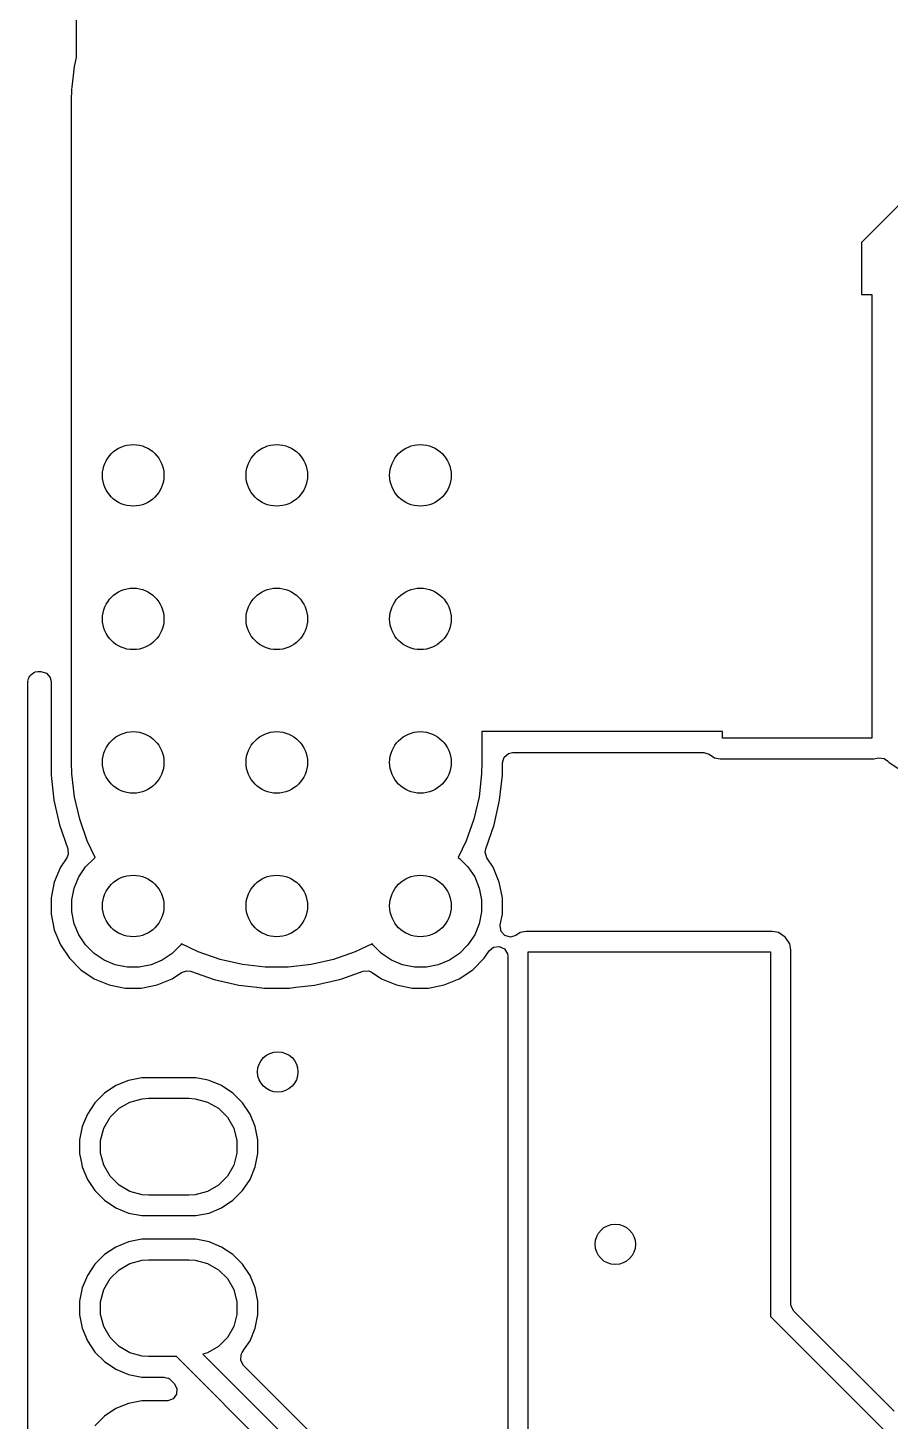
# Model space of a CAD drawing. Extents: x 3.09 to 4.61, y -6.46 to -3.15.
# Drawn here: x 3.099 to 3.519, y -4.611 to -3.932 of the extents above; entities that cross this region are included whole.
import ezdxf

# ---------------------------------------------------------------- set-up
doc = ezdxf.new("R2010")
doc.units = 0
doc.header["$MEASUREMENT"] = 0
doc.layers.add('BLACK', color=7, linetype='CONTINUOUS')

msp = doc.modelspace()

# ---------------------------------------------------------------- linework, layer by layer
at = {"layer": 'BLACK', "linetype": 'CONTINUOUS'}
for p, q in [((3.1224, -3.94622), (3.1224, -3.69185)), ((3.12141, -3.95055), (3.1224, -3.94622)), ((3.12027, -3.96065), (3.12141, -3.95055)), ((3.12016, -3.96169), (3.12027, -3.96065)), ((3.12, -3.9673), (3.12016, -3.96169)), ((3.12, -4.29), (3.12, -3.9673)), ((3.52867, -4.01275), (3.505, -4.03642)), ((3.505, -4.03642), (3.505, -4.06175)), ((3.505, -4.06175), (3.51, -4.06175)), ((3.51, -4.06175), (3.51, -4.27825)), ((3.10076, -4.24681), (3.10156, -4.24612)), ((3.10156, -4.24612), (3.10198, -4.24603)), ((3.10198, -4.24603), (3.10222, -4.24587)), ((3.10222, -4.24587), (3.10362, -4.24567)), ((3.10362, -4.24567), (3.10502, -4.24567)), ((3.10502, -4.24567), (3.1077, -4.24646)), ((3.1077, -4.24646), (3.10953, -4.24857)), ((3.09866, -4.25063), (3.09876, -4.25028)), ((3.09866, -4.4741), (3.09866, -4.25063)), ((3.09871, -4.24992), (3.09915, -4.24896)), ((3.09876, -4.25028), (3.09871, -4.24992)), ((3.09915, -4.24896), (3.09945, -4.24795)), ((3.09945, -4.24795), (3.09972, -4.24771)), ((3.09972, -4.24771), (3.09987, -4.24738)), ((3.09987, -4.24738), (3.10076, -4.24681)), ((3.10953, -4.24857), (3.10998, -4.25063)), ((3.10998, -4.25063), (3.10998, -4.29618)), ((3.4372, -4.275), (3.32, -4.275)), ((3.32, -4.275), (3.32, -4.29)), ((3.4372, -4.27825), (3.4372, -4.275)), ((3.51, -4.27825), (3.4372, -4.27825)), ((3.33081, -4.2875), (3.33292, -4.28566)), ((3.33292, -4.28566), (3.33498, -4.28522)), ((3.33498, -4.28522), (3.42809, -4.28522)), ((3.42809, -4.28522), (3.43077, -4.286)), ((3.43077, -4.286), (3.43084, -4.28605)), ((3.43084, -4.28605), (3.43329, -4.28769)), ((3.12016, -4.29561), (3.12, -4.29)), ((3.32, -4.29), (3.31984, -4.29561)), ((3.33002, -4.29018), (3.33081, -4.2875)), ((3.33002, -4.29618), (3.33002, -4.29018)), ((3.43329, -4.28769), (3.43621, -4.28827)), ((3.43621, -4.28827), (3.51099, -4.28827)), ((3.51099, -4.28827), (3.51326, -4.28782)), ((3.51326, -4.28782), (3.51604, -4.28807)), ((3.51604, -4.28807), (3.51773, -4.28918)), ((3.51773, -4.28918), (3.51857, -4.29002)), ((3.51857, -4.29002), (3.52279, -4.29284)), ((3.10998, -4.29618), (3.11136, -4.30846)), ((3.12141, -4.30675), (3.12016, -4.29561)), ((3.31984, -4.29561), (3.31859, -4.30675)), ((3.32864, -4.30846), (3.33002, -4.29618)), ((3.12391, -4.31768), (3.12141, -4.30675)), ((3.31859, -4.30675), (3.31609, -4.31768)), ((3.11136, -4.30846), (3.11264, -4.31406)), ((3.11264, -4.31406), (3.11411, -4.32051)), ((3.32589, -4.32051), (3.32864, -4.30846)), ((3.11411, -4.32051), (3.11411, -4.32051)), ((3.11411, -4.32051), (3.11411, -4.32051)), ((3.11411, -4.32051), (3.11816, -4.33206)), ((3.12761, -4.32827), (3.12391, -4.31768)), ((3.31609, -4.31768), (3.31239, -4.32827)), ((3.32184, -4.33206), (3.32589, -4.32051)), ((3.32589, -4.32051), (3.32589, -4.32051)), ((3.32589, -4.32051), (3.32589, -4.32051)), ((3.1183, -4.33485), (3.1176, -4.33646)), ((3.11816, -4.33206), (3.1183, -4.33485)), ((3.13154, -4.33643), (3.12761, -4.32827)), ((3.31239, -4.32827), (3.30846, -4.33643)), ((3.32156, -4.33379), (3.32184, -4.33206)), ((3.3224, -4.33646), (3.32156, -4.33379)), ((3.11454, -4.34104), (3.11152, -4.34833)), ((3.1176, -4.33646), (3.11454, -4.34104)), ((3.12354, -4.34586), (3.12681, -4.34097)), ((3.12681, -4.34097), (3.13097, -4.33681)), ((3.13097, -4.33681), (3.13154, -4.33643)), ((3.30846, -4.33643), (3.30903, -4.33681)), ((3.30903, -4.33681), (3.31319, -4.34097)), ((3.31319, -4.34097), (3.31646, -4.34586)), ((3.32546, -4.34104), (3.3224, -4.33646)), ((3.32848, -4.34833), (3.32546, -4.34104)), ((3.11152, -4.34833), (3.10998, -4.35606)), ((3.11152, -4.34833), (3.11152, -4.34833)), ((3.12129, -4.35129), (3.12354, -4.34586)), ((3.31646, -4.34586), (3.31871, -4.35129)), ((3.33002, -4.35606), (3.32848, -4.34833)), ((3.12014, -4.35706), (3.12129, -4.35129)), ((3.31871, -4.35129), (3.31986, -4.35706)), ((3.10998, -4.35606), (3.10998, -4.36394)), ((3.12014, -4.36294), (3.12014, -4.35706)), ((3.31986, -4.35706), (3.31986, -4.36294)), ((3.33002, -4.36394), (3.33002, -4.35606)), ((3.10998, -4.36394), (3.11152, -4.37167)), ((3.12129, -4.36871), (3.12014, -4.36294)), ((3.12354, -4.37414), (3.12129, -4.36871)), ((3.31871, -4.36871), (3.31646, -4.37414)), ((3.31986, -4.36294), (3.31871, -4.36871)), ((3.32896, -4.36928), (3.33002, -4.36394)), ((3.11152, -4.37167), (3.11152, -4.37167)), ((3.11152, -4.37167), (3.11181, -4.37238)), ((3.11181, -4.37238), (3.11454, -4.37896)), ((3.12681, -4.37903), (3.12354, -4.37414)), ((3.31646, -4.37414), (3.31319, -4.37903)), ((3.3289, -4.36963), (3.32896, -4.36928)), ((3.32935, -4.37239), (3.3289, -4.36963)), ((3.33122, -4.37447), (3.32935, -4.37239)), ((3.33391, -4.37521), (3.33122, -4.37447)), ((3.33658, -4.37437), (3.33391, -4.37521)), ((3.33869, -4.37296), (3.33658, -4.37437)), ((3.34161, -4.37238), (3.33869, -4.37296)), ((3.46159, -4.37238), (3.34161, -4.37238)), ((3.34161, -4.37238), (3.34161, -4.37238)), ((3.46451, -4.37296), (3.46159, -4.37238)), ((3.46782, -4.37518), (3.46451, -4.37296)), ((3.46828, -4.37586), (3.46782, -4.37518)), ((3.46782, -4.37518), (3.46782, -4.37518)), ((3.11454, -4.37896), (3.11891, -4.38551)), ((3.13097, -4.38319), (3.12681, -4.37903)), ((3.17319, -4.37903), (3.16903, -4.38319)), ((3.17357, -4.37846), (3.17319, -4.37903)), ((3.18173, -4.38239), (3.17357, -4.37846)), ((3.19232, -4.38609), (3.18173, -4.38239)), ((3.25827, -4.38239), (3.24768, -4.38609)), ((3.26643, -4.37846), (3.25827, -4.38239)), ((3.26681, -4.37903), (3.26643, -4.37846)), ((3.27097, -4.38319), (3.26681, -4.37903)), ((3.31319, -4.37903), (3.30903, -4.38319)), ((3.32109, -4.38551), (3.3235, -4.3819)), ((3.3235, -4.3819), (3.32564, -4.38011)), ((3.32564, -4.38011), (3.32841, -4.37976)), ((3.32841, -4.37976), (3.33093, -4.38097)), ((3.33093, -4.38097), (3.3324, -4.38335)), ((3.3426, -4.6776), (3.3426, -4.3824)), ((3.3426, -4.3824), (3.4606, -4.3824)), ((3.4606, -4.3824), (3.4606, -4.56024)), ((3.47004, -4.37849), (3.46828, -4.37586)), ((3.47062, -4.38141), (3.47004, -4.37849)), ((3.47062, -4.55404), (3.47062, -4.38141)), ((3.47062, -4.38141), (3.47062, -4.38141)), ((3.11891, -4.38551), (3.11891, -4.38551)), ((3.11891, -4.38551), (3.11891, -4.38551)), ((3.11891, -4.38551), (3.12449, -4.39109)), ((3.13586, -4.38646), (3.13097, -4.38319)), ((3.14129, -4.38871), (3.13586, -4.38646)), ((3.14706, -4.38986), (3.14129, -4.38871)), ((3.15871, -4.38871), (3.15294, -4.38986)), ((3.16414, -4.38646), (3.15871, -4.38871)), ((3.16903, -4.38319), (3.16414, -4.38646)), ((3.20325, -4.38859), (3.19232, -4.38609)), ((3.21439, -4.38984), (3.20325, -4.38859)), ((3.23675, -4.38859), (3.22561, -4.38984)), ((3.24768, -4.38609), (3.23675, -4.38859)), ((3.27586, -4.38646), (3.27097, -4.38319)), ((3.28129, -4.38871), (3.27586, -4.38646)), ((3.28706, -4.38986), (3.28129, -4.38871)), ((3.29871, -4.38871), (3.29294, -4.38986)), ((3.30414, -4.38646), (3.29871, -4.38871)), ((3.30903, -4.38319), (3.30414, -4.38646)), ((3.31551, -4.39109), (3.32109, -4.38551)), ((3.3324, -4.38335), (3.33258, -4.38466)), ((3.33258, -4.38466), (3.33258, -4.67859)), ((3.12449, -4.39109), (3.12449, -4.39109)), ((3.12449, -4.39109), (3.12449, -4.39109)), ((3.12449, -4.39109), (3.13104, -4.39546)), ((3.13104, -4.39546), (3.13833, -4.39848)), ((3.15294, -4.38986), (3.14706, -4.38986)), ((3.16167, -4.39848), (3.16896, -4.39546)), ((3.16896, -4.39546), (3.17354, -4.3924)), ((3.17354, -4.3924), (3.17621, -4.39156)), ((3.17621, -4.39156), (3.17794, -4.39184)), ((3.17794, -4.39184), (3.18949, -4.39589)), ((3.18949, -4.39589), (3.18949, -4.39589)), ((3.18949, -4.39589), (3.18949, -4.39589)), ((3.18949, -4.39589), (3.20154, -4.39864)), ((3.21699, -4.38984), (3.21439, -4.38984)), ((3.21706, -4.38986), (3.21699, -4.38984)), ((3.22294, -4.38986), (3.21706, -4.38986)), ((3.22301, -4.38984), (3.22294, -4.38986)), ((3.22561, -4.38984), (3.22301, -4.38984)), ((3.23846, -4.39864), (3.25051, -4.39589)), ((3.25051, -4.39589), (3.25171, -4.39546)), ((3.25171, -4.39546), (3.26206, -4.39184)), ((3.26206, -4.39184), (3.26485, -4.3917)), ((3.26485, -4.3917), (3.26646, -4.3924)), ((3.26646, -4.3924), (3.27104, -4.39546)), ((3.27104, -4.39546), (3.27833, -4.39848)), ((3.29294, -4.38986), (3.28706, -4.38986)), ((3.30167, -4.39848), (3.30896, -4.39546)), ((3.30896, -4.39546), (3.31551, -4.39109)), ((3.13833, -4.39848), (3.14606, -4.40002)), ((3.14606, -4.40002), (3.15394, -4.40002)), ((3.15394, -4.40002), (3.16167, -4.39848)), ((3.20154, -4.39864), (3.21025, -4.39962)), ((3.21025, -4.39962), (3.21382, -4.40002)), ((3.21382, -4.40002), (3.21382, -4.40002)), ((3.21382, -4.40002), (3.22618, -4.40002)), ((3.22618, -4.40002), (3.2293, -4.39967)), ((3.2293, -4.39967), (3.23846, -4.39864)), ((3.27833, -4.39848), (3.28606, -4.40002)), ((3.28606, -4.40002), (3.29394, -4.40002)), ((3.29394, -4.40002), (3.30167, -4.39848)), ((3.14155, -4.44762), (3.13604, -4.4513)), ((3.14767, -4.44508), (3.14155, -4.44762)), ((3.15416, -4.44379), (3.14767, -4.44508)), ((3.14767, -4.44508), (3.14767, -4.44508)), ((3.18048, -4.44379), (3.15416, -4.44379)), ((3.15416, -4.44379), (3.15416, -4.44379)), ((3.1858, -4.44485), (3.18048, -4.44379)), ((3.18048, -4.44379), (3.18048, -4.44379)), ((3.18698, -4.44508), (3.1858, -4.44485)), ((3.1931, -4.44762), (3.18698, -4.44508)), ((3.1986, -4.4513), (3.1931, -4.44762)), ((3.13136, -4.45598), (3.12768, -4.46149)), ((3.13604, -4.4513), (3.13136, -4.45598)), ((3.13136, -4.45598), (3.13136, -4.45598)), ((3.13604, -4.4513), (3.13604, -4.4513)), ((3.14311, -4.45869), (3.14844, -4.45561)), ((3.14844, -4.45561), (3.15439, -4.45401)), ((3.15439, -4.45401), (3.15747, -4.45381)), ((3.15747, -4.45381), (3.17717, -4.45381)), ((3.17717, -4.45381), (3.18025, -4.45401)), ((3.18025, -4.45401), (3.1862, -4.45561)), ((3.1862, -4.45561), (3.19154, -4.45869)), ((3.20329, -4.45598), (3.1986, -4.4513)), ((3.20697, -4.46149), (3.20329, -4.45598)), ((3.12768, -4.46149), (3.12515, -4.46761)), ((3.13567, -4.46838), (3.13875, -4.46305)), ((3.13875, -4.46305), (3.14311, -4.45869)), ((3.19154, -4.45869), (3.1959, -4.46305)), ((3.1959, -4.46305), (3.19898, -4.46838)), ((3.2095, -4.46761), (3.20697, -4.46149)), ((3.12515, -4.46761), (3.12385, -4.4741)), ((3.12515, -4.46761), (3.12515, -4.46761)), ((3.13407, -4.47433), (3.13567, -4.46838)), ((3.19898, -4.46838), (3.20057, -4.47433)), ((3.21079, -4.4741), (3.2095, -4.46761)), ((3.09866, -4.68932), (3.09866, -4.4741)), ((3.12385, -4.4741), (3.12385, -4.48072)), ((3.13407, -4.48049), (3.13407, -4.47433)), ((3.20057, -4.47433), (3.20057, -4.48049)), ((3.21079, -4.48072), (3.21079, -4.4741)), ((3.12385, -4.48072), (3.12493, -4.48615)), ((3.13567, -4.48644), (3.13407, -4.48049)), ((3.20057, -4.48049), (3.19898, -4.48644)), ((3.2095, -4.48722), (3.21079, -4.48072)), ((3.12493, -4.48615), (3.12515, -4.48722)), ((3.12515, -4.48722), (3.12768, -4.49334)), ((3.13875, -4.49178), (3.13567, -4.48644)), ((3.19898, -4.48644), (3.1959, -4.49178)), ((3.20697, -4.49334), (3.2095, -4.48722)), ((3.12768, -4.49334), (3.13136, -4.49884)), ((3.14311, -4.49613), (3.13875, -4.49178)), ((3.14844, -4.49922), (3.14311, -4.49613)), ((3.19154, -4.49613), (3.1862, -4.49922)), ((3.1959, -4.49178), (3.19154, -4.49613)), ((3.20329, -4.49884), (3.20697, -4.49334)), ((3.13136, -4.49884), (3.13604, -4.50353)), ((3.13604, -4.50353), (3.14155, -4.50721)), ((3.15439, -4.50081), (3.14844, -4.49922)), ((3.15747, -4.50101), (3.15439, -4.50081)), ((3.17717, -4.50101), (3.15747, -4.50101)), ((3.18025, -4.50081), (3.17717, -4.50101)), ((3.1862, -4.49922), (3.18025, -4.50081)), ((3.1931, -4.50721), (3.1986, -4.50353)), ((3.1986, -4.50353), (3.20329, -4.49884)), ((3.14155, -4.50721), (3.14767, -4.50974)), ((3.14767, -4.50974), (3.15416, -4.51103)), ((3.15416, -4.51103), (3.15416, -4.51103)), ((3.15416, -4.51103), (3.18048, -4.51103)), ((3.18048, -4.51103), (3.18698, -4.50974)), ((3.18048, -4.51103), (3.18048, -4.51103)), ((3.18698, -4.50974), (3.1931, -4.50721)), ((3.14767, -4.52378), (3.14155, -4.52632)), ((3.15416, -4.52249), (3.14767, -4.52378)), ((3.14767, -4.52378), (3.14767, -4.52378)), ((3.18048, -4.52249), (3.15416, -4.52249)), ((3.15416, -4.52249), (3.15416, -4.52249)), ((3.18698, -4.52378), (3.18048, -4.52249)), ((3.18048, -4.52249), (3.18048, -4.52249)), ((3.1931, -4.52632), (3.18698, -4.52378)), ((3.13604, -4.53), (3.13136, -4.53468)), ((3.14155, -4.52632), (3.13604, -4.53)), ((3.13604, -4.53), (3.13604, -4.53)), ((3.1986, -4.53), (3.1931, -4.52632)), ((3.20329, -4.53468), (3.1986, -4.53)), ((3.13136, -4.53468), (3.12768, -4.54019)), ((3.13136, -4.53468), (3.13136, -4.53468)), ((3.13875, -4.54175), (3.14311, -4.53739)), ((3.14311, -4.53739), (3.14844, -4.53431)), ((3.14844, -4.53431), (3.15439, -4.53271)), ((3.15439, -4.53271), (3.15747, -4.53251)), ((3.15747, -4.53251), (3.17717, -4.53251)), ((3.17717, -4.53251), (3.18025, -4.53271)), ((3.18025, -4.53271), (3.1862, -4.53431)), ((3.1862, -4.53431), (3.19154, -4.53739)), ((3.19154, -4.53739), (3.1959, -4.54175)), ((3.20697, -4.54019), (3.20329, -4.53468)), ((3.12768, -4.54019), (3.12515, -4.54631)), ((3.13567, -4.54708), (3.13875, -4.54175)), ((3.1959, -4.54175), (3.19898, -4.54708)), ((3.2095, -4.54631), (3.20697, -4.54019)), ((3.12515, -4.54631), (3.12385, -4.5528)), ((3.12515, -4.54631), (3.12515, -4.54631)), ((3.13407, -4.55303), (3.13567, -4.54708)), ((3.19898, -4.54708), (3.20057, -4.55303)), ((3.21079, -4.5528), (3.2095, -4.54631)), ((3.12385, -4.5528), (3.12385, -4.55942)), ((3.13407, -4.55919), (3.13407, -4.55303)), ((3.13567, -4.56514), (3.13407, -4.55919)), ((3.20057, -4.55919), (3.19898, -4.56514)), ((3.20057, -4.55303), (3.20057, -4.55919)), ((3.21079, -4.55942), (3.21079, -4.5528)), ((3.47073, -4.55509), (3.47062, -4.55404)), ((3.47207, -4.55755), (3.47073, -4.55509)), ((3.52091, -4.60639), (3.47207, -4.55755)), ((3.12385, -4.55942), (3.12515, -4.56592)), ((3.12515, -4.56592), (3.12768, -4.57204)), ((3.13875, -4.57048), (3.13567, -4.56514)), ((3.19898, -4.56514), (3.1959, -4.57048)), ((3.20697, -4.57204), (3.2095, -4.56592)), ((3.2095, -4.56592), (3.21079, -4.55942)), ((3.4606, -4.56024), (3.51768, -4.61732)), ((3.12768, -4.57204), (3.13136, -4.57754)), ((3.14311, -4.57483), (3.13875, -4.57048)), ((3.1959, -4.57048), (3.19154, -4.57483)), ((3.2043, -4.57603), (3.20697, -4.57204)), ((3.13136, -4.57754), (3.13604, -4.58223)), ((3.14844, -4.57792), (3.14311, -4.57483)), ((3.15439, -4.57951), (3.14844, -4.57792)), ((3.15747, -4.57971), (3.15439, -4.57951)), ((3.1862, -4.57792), (3.184, -4.57851)), ((3.184, -4.57851), (3.40583, -4.80033)), ((3.19154, -4.57483), (3.1862, -4.57792)), ((3.20239, -4.58161), (3.20259, -4.57882)), ((3.20259, -4.57882), (3.20319, -4.57777)), ((3.20315, -4.57775), (3.2043, -4.57603)), ((3.20319, -4.57777), (3.20315, -4.57775)), ((3.13604, -4.58223), (3.14155, -4.58591)), ((3.14155, -4.58591), (3.14767, -4.58844)), ((3.17107, -4.57971), (3.15747, -4.57971)), ((3.40333, -4.81197), (3.17107, -4.57971)), ((3.20373, -4.58406), (3.20239, -4.58161)), ((3.35696, -4.7373), (3.20373, -4.58406)), ((3.14767, -4.58844), (3.15416, -4.58973)), ((3.15416, -4.58973), (3.16486, -4.58973)), ((3.16486, -4.58973), (3.16604, -4.59008)), ((3.16604, -4.59008), (3.16724, -4.59034)), ((3.16724, -4.59034), (3.16744, -4.59049)), ((3.16744, -4.59049), (3.16754, -4.59052)), ((3.16754, -4.59052), (3.16837, -4.59118)), ((3.16837, -4.59118), (3.17001, -4.59282)), ((3.17001, -4.59282), (3.17135, -4.59528)), ((3.17115, -4.59807), (3.16947, -4.6003)), ((3.17135, -4.59528), (3.17115, -4.59807)), ((3.14155, -4.60512), (3.13604, -4.6088)), ((3.14767, -4.60258), (3.14155, -4.60512)), ((3.15416, -4.60129), (3.14767, -4.60258)), ((3.14767, -4.60258), (3.14767, -4.60258)), ((3.1665, -4.60129), (3.15416, -4.60129)), ((3.16685, -4.60128), (3.1665, -4.60129)), ((3.16947, -4.6003), (3.16685, -4.60128)), ((3.13604, -4.6088), (3.13136, -4.61348)), ((3.13604, -4.6088), (3.13604, -4.6088))]:
    msp.add_line(p, q, dxfattribs=at)
at = {"layer": 'BLACK'}
for centre, radius in [((3.15, -4.15), 0.015), ((3.22, -4.15), 0.015), ((3.29, -4.15), 0.015), ((3.15, -4.22), 0.015), ((3.22, -4.22), 0.015), ((3.29, -4.22), 0.015), ((3.15, -4.29), 0.015), ((3.22, -4.29), 0.015), ((3.29, -4.29), 0.015), ((3.15, -4.36), 0.015), ((3.22, -4.36), 0.015), ((3.29, -4.36), 0.015), ((3.22047, -4.44094), 0.00984), ((3.385, -4.525), 0.00984)]:
    msp.add_circle(centre, radius, dxfattribs=at)

doc.saveas('drawing.dxf')
